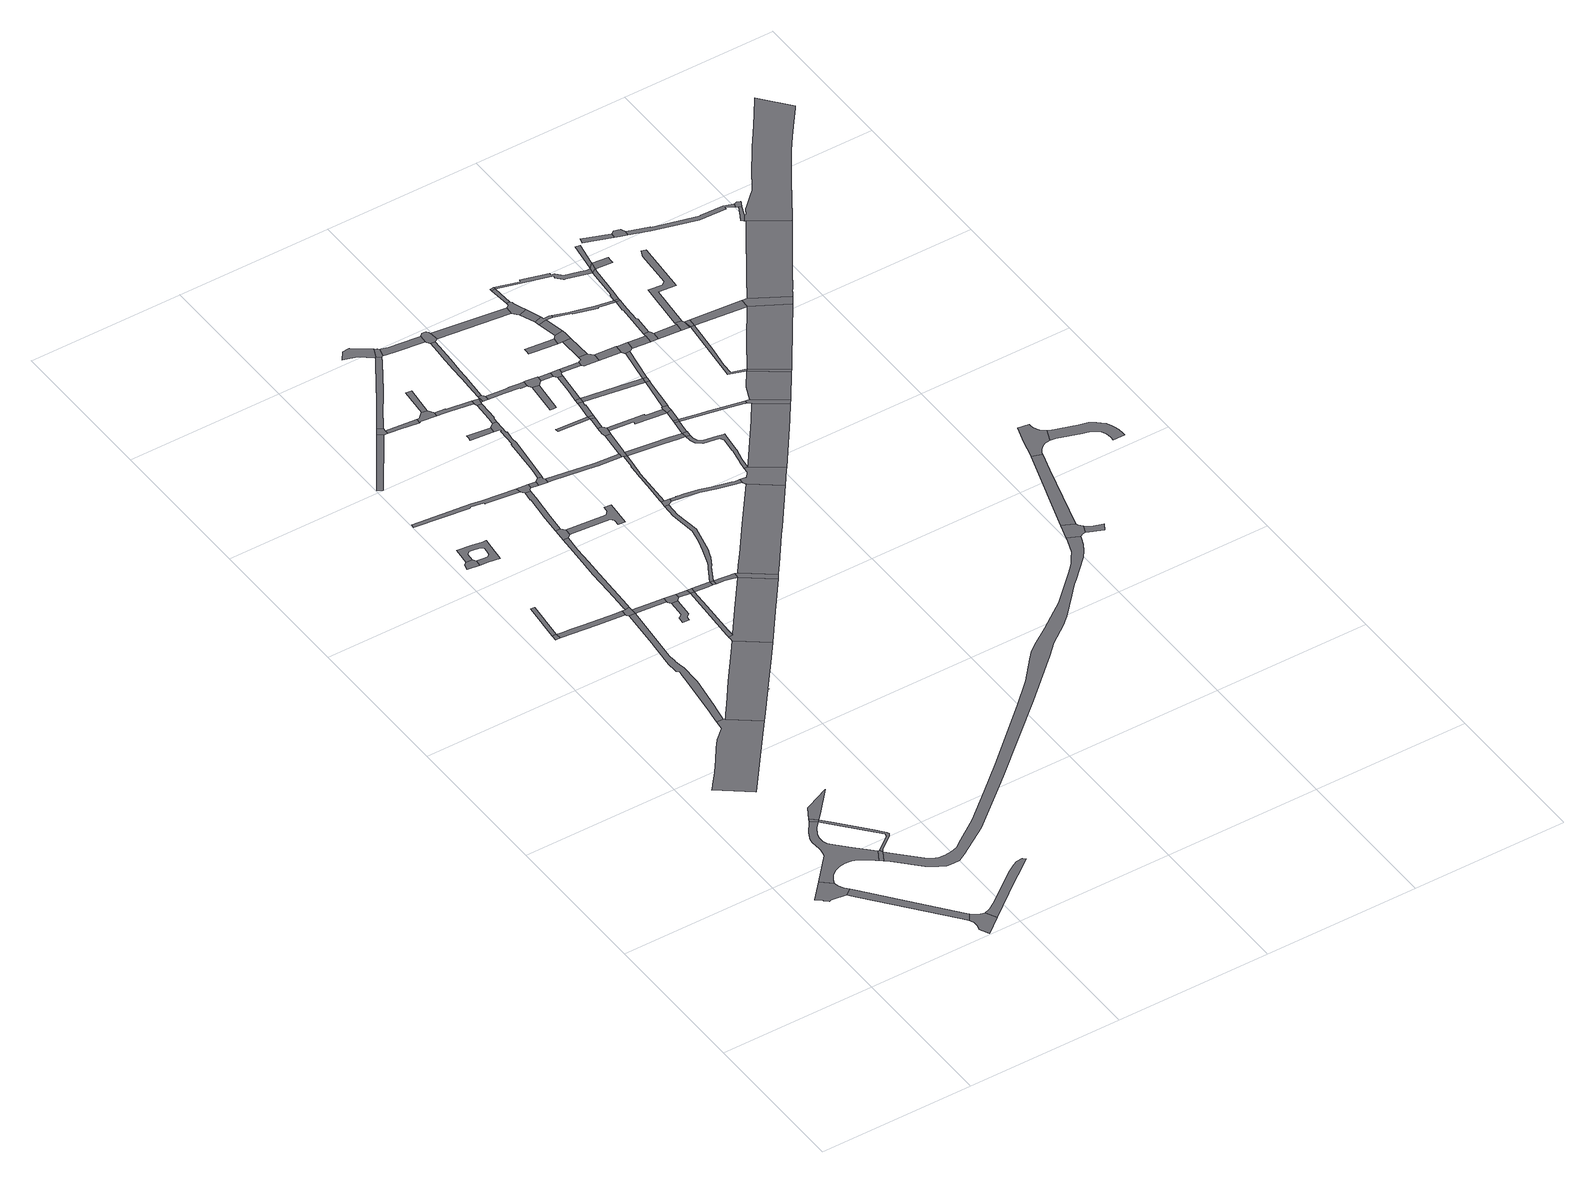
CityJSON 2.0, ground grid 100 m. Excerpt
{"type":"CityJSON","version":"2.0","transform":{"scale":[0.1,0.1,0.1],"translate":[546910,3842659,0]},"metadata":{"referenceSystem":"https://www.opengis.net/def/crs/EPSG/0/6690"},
"CityObjects":{
"road1":{"type":"Road","geometry":[{"type":"MultiSurface","lod":"1","boundaries":[[[0,1,2,3,4,5,6,7,8,9,10]]]}]},
"road2":{"type":"Road","attributes":{"RoadStructureAttribute.sectionType":"1"},"geometry":[{"type":"MultiSurface","lod":"1","boundaries":[[[11,12,13,7,6,14,15,16,17]]]}]},
"road3":{"type":"Road","geometry":[{"type":"MultiSurface","lod":"1","boundaries":[[[18,19,20,21,22,23,24,25,26,27,0,10,28,29,30,31,32,33,34,35,36,37,38,39,40,41,42,43,44,45,46,47,48,49,50]]]}]},
"road4":{"type":"Road","geometry":[{"type":"MultiSurface","lod":"1","boundaries":[[[51,52,17,16,53,54,55,56,57,58]]]}]},
"road5":{"type":"Road","geometry":[{"type":"MultiSurface","lod":"1","boundaries":[[[59,18,50,60]]]}]},
"road6":{"type":"Road","geometry":[{"type":"MultiSurface","lod":"1","boundaries":[[[39,38,61,62,63]]]}]},
"road7":{"type":"Road","geometry":[{"type":"MultiSurface","lod":"1","boundaries":[[[64,65,66,67,68,69,70,60,50,71,72,73,74,75,63,62]]]}]},
"road8":{"type":"Road","attributes":{"RoadStructureAttribute.sectionType":"1"},"geometry":[{"type":"MultiSurface","lod":"1","boundaries":[[[76,77,78,79,59,60]]]}]},
"road9":{"type":"Road","geometry":[{"type":"MultiSurface","lod":"1","boundaries":[[[80,81,82,83,84,85,86,87,88,89,90,91,92,93,94,95,96,97]]]}]},
"road10":{"type":"Road","geometry":[{"type":"MultiSurface","lod":"1","boundaries":[[[98,99,100,101,102,103,104,105,106,107,58,57]]]}]},
"road11":{"type":"Road","geometry":[{"type":"MultiSurface","lod":"1","boundaries":[[[108,109,110,111]]]}]},
"road12":{"type":"Road","geometry":[{"type":"MultiSurface","lod":"1","boundaries":[[[112,113,108,111]]]}]},
"road13":{"type":"Road","geometry":[{"type":"MultiSurface","lod":"1","boundaries":[[[114,115,116,117,118,119,120,121]]]}]},
"road14":{"type":"Road","attributes":{"RoadStructureAttribute.sectionType":"1"},"geometry":[{"type":"MultiSurface","lod":"1","boundaries":[[[122,123,124,125,111,110,126,127,128]]]}]},
"road15":{"type":"Road","attributes":{"RoadStructureAttribute.sectionType":"1"},"geometry":[{"type":"MultiSurface","lod":"1","boundaries":[[[129,130,131,132,133,134,135,136,137,138,139,140,80,97,141,142,143,144,145,146,147,148,149,150,151,152,153,154,155,156]]]}]},
"road16":{"type":"Road","attributes":{"RoadStructureAttribute.sectionType":"1"},"geometry":[{"type":"MultiSurface","lod":"1","boundaries":[[[157,158,159,160,161,162,163,164,114,121,165,166,167,168,169,170,171,172,173,174,118,117]]]}]},
"road17":{"type":"Road","attributes":{"function":"3","RoadStructureAttribute.sectionType":"1"},"geometry":[{"type":"MultiSurface","lod":"1","boundaries":[[[175,176,177,178,179,180,181,182,183,96,95,184,185,186,187,188,189,190]]]}]},
"road18":{"type":"Road","geometry":[{"type":"MultiSurface","lod":"1","boundaries":[[[191,192,128,127,193,194,129,156,195]]]}]},
"road19":{"type":"Road","attributes":{"RoadStructureAttribute.sectionType":"1"},"geometry":[{"type":"MultiSurface","lod":"1","boundaries":[[[196,197,198,199,200,201]]]}]},
"road20":{"type":"Road","attributes":{"RoadStructureAttribute.sectionType":"1"},"geometry":[{"type":"MultiSurface","lod":"1","boundaries":[[[202,203,204,205,206,207,208,209,210,211,212,213]]]}]},
"road21":{"type":"Road","attributes":{"RoadStructureAttribute.sectionType":"1"},"geometry":[{"type":"MultiSurface","lod":"1","boundaries":[[[214,195,156,215,216,217]]]}]},
"road22":{"type":"Road","attributes":{"RoadStructureAttribute.sectionType":"1"},"geometry":[{"type":"MultiSurface","lod":"1","boundaries":[[[218,219,220,221,222,223,224,225,226,227,192,191,228,229,230,231,232,233,234]]]}]},
"road23":{"type":"Road","geometry":[{"type":"MultiSurface","lod":"1","boundaries":[[[235,236,237,238,239,240,241,242,243,244]]]}]},
"road24":{"type":"Road","geometry":[{"type":"MultiSurface","lod":"1","boundaries":[[[245,217,216,246,235,244,247,248,249]]]}]},
"road25":{"type":"Road","geometry":[{"type":"MultiSurface","lod":"1","boundaries":[[[250,218,234,251,252,253]]]}]},
"road26":{"type":"Road","geometry":[{"type":"MultiSurface","lod":"1","boundaries":[[[254,196,201,255,256,257,258,259]]]}]},
"road27":{"type":"Road","attributes":{"RoadStructureAttribute.sectionType":"1"},"geometry":[{"type":"MultiSurface","lod":"1","boundaries":[[[260,261,262,263,264,265,266,267,268]]]}]},
"road28":{"type":"Road","attributes":{"RoadStructureAttribute.sectionType":"1"},"geometry":[{"type":"MultiSurface","lod":"1","boundaries":[[[249,248,269,260,270]]]}]},
"road29":{"type":"Road","attributes":{"RoadStructureAttribute.sectionType":"1"},"geometry":[{"type":"MultiSurface","lod":"1","boundaries":[[[271,272,273,274,250,253,275,276,277]]]}]},
"road30":{"type":"Road","geometry":[{"type":"MultiSurface","lod":"1","boundaries":[[[270,260,268,278]]]}]},
"road31":{"type":"Road","attributes":{"RoadStructureAttribute.sectionType":"1"},"geometry":[{"type":"MultiSurface","lod":"1","boundaries":[[[256,255,279,280,281,282,283]]]}]},
"road32":{"type":"Road","geometry":[{"type":"MultiSurface","lod":"1","boundaries":[[[284,213,212,271,277,285,286,287]]]}]},
"road33":{"type":"Road","attributes":{"RoadStructureAttribute.sectionType":"1"},"geometry":[{"type":"MultiSurface","lod":"1","boundaries":[[[278,268,288,289,290]]]}]},
"road34":{"type":"Road","geometry":[{"type":"MultiSurface","lod":"1","boundaries":[[[291,292,293,294,295,296,297,298,252,251]]]}]},
"road35":{"type":"Road","geometry":[{"type":"MultiSurface","lod":"1","boundaries":[[[299,300,301,302,303,264,263,304,305,306,175,190,307,308,309,310,311]]]}]},
"road36":{"type":"Road","attributes":{"RoadStructureAttribute.sectionType":"1"},"geometry":[{"type":"MultiSurface","lod":"1","boundaries":[[[287,286,312,313]]]}]},
"road37":{"type":"Road","geometry":[{"type":"MultiSurface","lod":"1","boundaries":[[[290,289,314,315]]]}]},
"road38":{"type":"Road","attributes":{"RoadStructureAttribute.sectionType":"1"},"geometry":[{"type":"MultiSurface","lod":"1","boundaries":[[[316,317,318,254,259,319,320,321,322,323,324,325]]]}]},
"road39":{"type":"Road","geometry":[{"type":"MultiSurface","lod":"1","boundaries":[[[326,327,328,313,312,329,330,331,332]]]}]},
"road40":{"type":"Road","geometry":[{"type":"MultiSurface","lod":"1","boundaries":[[[333,334,335,336,337,283,282,338,339,340,341,342,343]]]}]},
"road41":{"type":"Road","attributes":{"RoadStructureAttribute.sectionType":"1"},"geometry":[{"type":"MultiSurface","lod":"1","boundaries":[[[344,345,346,347,315,314,348,349,299,350]]]}]},
"road42":{"type":"Road","geometry":[{"type":"MultiSurface","lod":"1","boundaries":[[[351,352,353,333,343]]]}]},
"road43":{"type":"Road","geometry":[{"type":"MultiSurface","lod":"1","boundaries":[[[354,355,356,357,358]]]}]},
"road44":{"type":"Road","attributes":{"RoadStructureAttribute.sectionType":"1"},"geometry":[{"type":"MultiSurface","lod":"1","boundaries":[[[359,360,358,357,361,362,363,364,365,366,367,368,326,332,369,370,371,372,373,374,375,376]]]}]},
"road45":{"type":"Road","attributes":{"RoadStructureAttribute.sectionType":"1"},"geometry":[{"type":"MultiSurface","lod":"1","boundaries":[[[377,378,379,380,381,382,383,384,290,315,385,386,387,388,389,390,391,392,393,394,395]]]}]},
"road46":{"type":"Road","attributes":{"RoadStructureAttribute.sectionType":"1"},"geometry":[{"type":"MultiSurface","lod":"1","boundaries":[[[396,397,398,399,400,401,402,403,404,405,406,407,408,409,410,411,412,413,414,415,416,417,418,419,420,421,422,62,61,423,424,425,426,427,428,429,430,431,432,433,434,435,436,437,438,439,440,441,442,443,444,445,446]]]}]},
"road47":{"type":"Road","attributes":{"RoadStructureAttribute.sectionType":"1"},"geometry":[{"type":"MultiSurface","lod":"1","boundaries":[[[447,448,340,339,449,450,451,452,453]]]}]},
"road48":{"type":"Road","geometry":[{"type":"MultiSurface","lod":"1","boundaries":[[[454,350,299,311,455,456]]]}]},
"road49":{"type":"Road","attributes":{"RoadStructureAttribute.sectionType":"1"},"geometry":[{"type":"MultiSurface","lod":"1","boundaries":[[[457,458,459,460,461,462,316,463]]]}]},
"road50":{"type":"Road","attributes":{"RoadStructureAttribute.sectionType":"1"},"geometry":[{"type":"MultiSurface","lod":"1","boundaries":[[[464,465,330,329,466,467,468,469,470]]]}]},
"road51":{"type":"Road","geometry":[{"type":"MultiSurface","lod":"1","boundaries":[[[471,472,463,316,325,473,474,475]]]}]},
"road52":{"type":"Road","attributes":{"RoadStructureAttribute.sectionType":"1"},"geometry":[{"type":"MultiSurface","lod":"1","boundaries":[[[476,477,478,359,376,479,480,481,482]]]}]},
"road53":{"type":"Road","geometry":[{"type":"MultiSurface","lod":"1","boundaries":[[[483,484,453,452,476,482,485,486]]]}]},
"road54":{"type":"Road","attributes":{"RoadStructureAttribute.sectionType":"1"},"geometry":[{"type":"MultiSurface","lod":"1","boundaries":[[[486,485,487,488]]]}]},
"road55":{"type":"Road","geometry":[{"type":"MultiSurface","lod":"1","boundaries":[[[489,377,395,490,491,492]]]}]},
"road56":{"type":"Road","geometry":[{"type":"MultiSurface","lod":"1","boundaries":[[[493,488,487,494,495,496,497]]]}]},
"road57":{"type":"Road","attributes":{"RoadStructureAttribute.sectionType":"1"},"geometry":[{"type":"MultiSurface","lod":"1","boundaries":[[[498,499,500,475,474,501,502,503]]]}]},
"road58":{"type":"Road","attributes":{"RoadStructureAttribute.sectionType":"1"},"geometry":[{"type":"MultiSurface","lod":"1","boundaries":[[[504,505,506,507,508,509,510,489,492,511,512,513,514]]]}]},
"road59":{"type":"Road","attributes":{"RoadStructureAttribute.sectionType":"1"},"geometry":[{"type":"MultiSurface","lod":"1","boundaries":[[[515,516,517,518,519,520,521,493,497,522,523,524,525]]]}]},
"road60":{"type":"Road","attributes":{"RoadStructureAttribute.sectionType":"1"},"geometry":[{"type":"MultiSurface","lod":"1","boundaries":[[[526,527,528,529,530,495,494,531,532,533,534,535]]]}]},
"road61":{"type":"Road","attributes":{"function":"3","RoadStructureAttribute.sectionType":"1"},"geometry":[{"type":"MultiSurface","lod":"1","boundaries":[[[536,537,538,539,456,455,540,541,542,543]]]}]},
"road62":{"type":"Road","geometry":[{"type":"MultiSurface","lod":"1","boundaries":[[[544,545,546,547,548,549]]]}]},
"road63":{"type":"Road","geometry":[{"type":"MultiSurface","lod":"1","boundaries":[[[550,470,469,504,514,551,552,553]]]}]},
"road64":{"type":"Road","geometry":[{"type":"MultiSurface","lod":"1","boundaries":[[[554,555,556,503,502,557,558,515,525,559,560,561,562,563,564,565]]]}]},
"road65":{"type":"Road","attributes":{"RoadStructureAttribute.sectionType":"1"},"geometry":[{"type":"MultiSurface","lod":"1","boundaries":[[[566,567,568,569,570,571,572,573,574,575,491,490,576,577,578,579,580,581]]]}]},
"road66":{"type":"Road","geometry":[{"type":"MultiSurface","lod":"1","boundaries":[[[582,583,550,553,584,585,586]]]}]},
"road67":{"type":"Road","geometry":[{"type":"MultiSurface","lod":"1","boundaries":[[[587,588,589,590,591]]]}]},
"road68":{"type":"Road","attributes":{"RoadStructureAttribute.sectionType":"1"},"geometry":[{"type":"MultiSurface","lod":"1","boundaries":[[[548,592,582,586,593]]]}]},
"road69":{"type":"Road","geometry":[{"type":"MultiSurface","lod":"1","boundaries":[[[549,548,593,594]]]}]},
"road70":{"type":"Road","geometry":[{"type":"MultiSurface","lod":"1","boundaries":[[[595,596,597,535,534,587,591,598,599,600,601]]]}]},
"road71":{"type":"Road","attributes":{"RoadStructureAttribute.sectionType":"1"},"geometry":[{"type":"MultiSurface","lod":"1","boundaries":[[[602,603,549,594,604,605,606]]]}]},
"road72":{"type":"Road","attributes":{"RoadStructureAttribute.sectionType":"1"},"geometry":[{"type":"MultiSurface","lod":"1","boundaries":[[[607,608,609,551,514,610,611,612,613,614]]]}]},
"road73":{"type":"Road","geometry":[{"type":"MultiSurface","lod":"1","boundaries":[[[615,602,606,616]]]}]},
"road74":{"type":"Road","attributes":{"RoadStructureAttribute.sectionType":"1"},"geometry":[{"type":"MultiSurface","lod":"1","boundaries":[[[601,600,617,618]]]}]},
"road75":{"type":"Road","attributes":{"RoadStructureAttribute.sectionType":"1"},"geometry":[{"type":"MultiSurface","lod":"1","boundaries":[[[619,620,615,616,621,622,623]]]}]},
"road76":{"type":"Road","attributes":{"RoadStructureAttribute.sectionType":"1"},"geometry":[{"type":"MultiSurface","lod":"1","boundaries":[[[624,625,585,584,626,627,628,629]]]}]},
"road77":{"type":"Road","geometry":[{"type":"MultiSurface","lod":"1","boundaries":[[[630,631,618,617,619,623,632,633,634]]]}]},
"road78":{"type":"Road","attributes":{"RoadStructureAttribute.sectionType":"1"},"geometry":[{"type":"MultiSurface","lod":"1","boundaries":[[[635,562,561,636,637]]]}]},
"road79":{"type":"Road","geometry":[{"type":"MultiSurface","lod":"1","boundaries":[[[614,613,638,639]]]}]},
"road80":{"type":"Road","geometry":[{"type":"MultiSurface","lod":"1","boundaries":[[[640,641,642,643,644,645,581,580,646,536,543,647,648,649]]]}]},
"road81":{"type":"Road","attributes":{"RoadStructureAttribute.sectionType":"1"},"geometry":[{"type":"MultiSurface","lod":"1","boundaries":[[[613,650,651,652,653,654,655,656,657,658,659,640,649,660,661,662,663,664,665,666,667,668,669,638]]]}]},
"road82":{"type":"Road","attributes":{"RoadStructureAttribute.sectionType":"1"},"geometry":[{"type":"MultiSurface","lod":"1","boundaries":[[[670,671,634,633,672,673]]]}]},
"road83":{"type":"Road","attributes":{"RoadStructureAttribute.sectionType":"1"},"geometry":[{"type":"MultiSurface","lod":"1","boundaries":[[[616,606,674,675]]]}]},
"road84":{"type":"Road","attributes":{"RoadStructureAttribute.sectionType":"1"},"geometry":[{"type":"MultiSurface","lod":"1","boundaries":[[[676,614,639,677,678]]]}]},
"road85":{"type":"Road","geometry":[{"type":"MultiSurface","lod":"1","boundaries":[[[679,676,678,680]]]}]},
"road86":{"type":"Road","geometry":[{"type":"MultiSurface","lod":"1","boundaries":[[[681,682,683,684,685,686]]]}]},
"road87":{"type":"Road","attributes":{"RoadStructureAttribute.sectionType":"1"},"geometry":[{"type":"MultiSurface","lod":"1","boundaries":[[[687,628,679,680]]]}]},
"road88":{"type":"Road","geometry":[{"type":"MultiSurface","lod":"1","boundaries":[[[688,629,628,687,689,690,691]]]}]},
"road89":{"type":"Road","geometry":[{"type":"MultiSurface","lod":"1","boundaries":[[[692,693,694,695,673,672,696,697,698,699,700,701,702,703]]]}]},
"road90":{"type":"Road","attributes":{"RoadStructureAttribute.sectionType":"1"},"geometry":[{"type":"MultiSurface","lod":"1","boundaries":[[[674,704,691,690,705,706]]]}]},
"road91":{"type":"Road","attributes":{"RoadStructureAttribute.sectionType":"1"},"geometry":[{"type":"MultiSurface","lod":"1","boundaries":[[[707,708,692,703]]]}]},
"road92":{"type":"Road","geometry":[{"type":"MultiSurface","lod":"1","boundaries":[[[709,710,711,686,685,708,707]]]}]},
"road93":{"type":"Road","attributes":{"RoadStructureAttribute.sectionType":"1"},"geometry":[{"type":"MultiSurface","lod":"1","boundaries":[[[712,713,714,711,710]]]}]},
"road94":{"type":"Road","geometry":[{"type":"MultiSurface","lod":"1","boundaries":[[[715,716,717,718,719,720,721,722,637,636,723,724]]]}]},
"road95":{"type":"Road","attributes":{"RoadStructureAttribute.sectionType":"1"},"geometry":[{"type":"MultiSurface","lod":"1","boundaries":[[[724,723,725,726]]]}]},
"road96":{"type":"Road","geometry":[{"type":"MultiSurface","lod":"1","boundaries":[[[675,674,706,727]]]}]},
"road97":{"type":"Road","attributes":{"RoadStructureAttribute.sectionType":"1"},"geometry":[{"type":"MultiSurface","lod":"1","boundaries":[[[728,729,719,718]]]}]},
"road98":{"type":"Road","geometry":[{"type":"MultiSurface","lod":"1","boundaries":[[[730,731,732,726,725,714,713,733,734]]]}]},
"road99":{"type":"Road","attributes":{"RoadStructureAttribute.sectionType":"1"},"geometry":[{"type":"MultiSurface","lod":"1","boundaries":[[[702,701,735,736]]]}]},
"road100":{"type":"Road","attributes":{"RoadStructureAttribute.sectionType":"1"},"geometry":[{"type":"MultiSurface","lod":"1","boundaries":[[[737,738,739,740,680,678,741,742,743,744,745,746]]]}]},
"road101":{"type":"Road","geometry":[{"type":"MultiSurface","lod":"1","boundaries":[[[747,748,729,728]]]}]},
"road102":{"type":"Road","attributes":{"RoadStructureAttribute.sectionType":"1"},"geometry":[{"type":"MultiSurface","lod":"1","boundaries":[[[749,750,675,727]]]}]},
"road103":{"type":"Road","attributes":{"RoadStructureAttribute.sectionType":"1"},"geometry":[{"type":"MultiSurface","lod":"1","boundaries":[[[751,752,753,754,649,648,755,756]]]}]},
"road104":{"type":"Road","geometry":[{"type":"MultiSurface","lod":"1","boundaries":[[[757,736,735,758,759,750,749,760,761,762]]]}]},
"road105":{"type":"Road","attributes":{"RoadStructureAttribute.sectionType":"1"},"geometry":[{"type":"MultiSurface","lod":"1","boundaries":[[[763,762,761,764,765]]]}]},
"road106":{"type":"Road","attributes":{"RoadStructureAttribute.sectionType":"1"},"geometry":[{"type":"MultiSurface","lod":"1","boundaries":[[[766,767,768,734,733,769,770,771,772,773,774,775]]]}]},
"road107":{"type":"Road","attributes":{"RoadStructureAttribute.sectionType":"1"},"geometry":[{"type":"MultiSurface","lod":"1","boundaries":[[[776,777,778,779,780,781,782,783,784,785,747,728,786,787,788,789,790,791,792,793,794]]]}]},
"road108":{"type":"Road","geometry":[{"type":"MultiSurface","lod":"1","boundaries":[[[746,745,751,756,795,796]]]}]},
"road109":{"type":"Road","geometry":[{"type":"MultiSurface","lod":"1","boundaries":[[[797,798,765,764,799,800,801,802]]]}]},
"road110":{"type":"Road","attributes":{"RoadStructureAttribute.sectionType":"1"},"geometry":[{"type":"MultiSurface","lod":"1","boundaries":[[[774,803,804,797,802,805,806,807,808]]]}]},
"road111":{"type":"Road","attributes":{"RoadStructureAttribute.sectionType":"1"},"geometry":[{"type":"MultiSurface","lod":"1","boundaries":[[[800,799,809,810]]]}]},
"road112":{"type":"Road","attributes":{"RoadStructureAttribute.sectionType":"1"},"geometry":[{"type":"MultiSurface","lod":"1","boundaries":[[[811,812,796,795,813]]]}]},
"road113":{"type":"Road","geometry":[{"type":"MultiSurface","lod":"1","boundaries":[[[775,774,808,814]]]}]},
"road114":{"type":"Road","attributes":{"RoadStructureAttribute.sectionType":"1"},"geometry":[{"type":"MultiSurface","lod":"1","boundaries":[[[815,816,817,811,818,819,820,821,822]]]}]},
"road115":{"type":"Road","attributes":{"RoadStructureAttribute.sectionType":"1"},"geometry":[{"type":"MultiSurface","lod":"1","boundaries":[[[823,824,825,793,826,827,775,814]]]}]},
"road116":{"type":"Road","attributes":{"RoadStructureAttribute.sectionType":"1"},"geometry":[{"type":"MultiSurface","lod":"1","boundaries":[[[828,810,809,829,830,831]]]}]},
"road117":{"type":"Road","geometry":[{"type":"MultiSurface","lod":"1","boundaries":[[[818,811,813,832]]]}]},
"road118":{"type":"Road","attributes":{"RoadStructureAttribute.sectionType":"1"},"geometry":[{"type":"MultiSurface","lod":"1","boundaries":[[[830,829,815]]]}]},
"road119":{"type":"Road","geometry":[{"type":"MultiSurface","lod":"1","boundaries":[[[830,815,822,833,834]]]}]},
"road120":{"type":"Road","geometry":[{"type":"MultiSurface","lod":"1","boundaries":[[[835,794,793,825]]]}]},
"road121":{"type":"Road","geometry":[{"type":"MultiSurface","lod":"1","boundaries":[[[836,396,446,837,838,839,840,841]]]}]},
"road122":{"type":"Road","attributes":{"RoadStructureAttribute.sectionType":"1"},"geometry":[{"type":"MultiSurface","lod":"1","boundaries":[[[842,843,794,835,844,845]]]}]},
"road123":{"type":"Road","geometry":[{"type":"MultiSurface","lod":"1","boundaries":[[[846,847,848,849,850,851,835,825]]]}]},
"road124":{"type":"Road","geometry":[{"type":"MultiSurface","lod":"1","boundaries":[[[852,853,854,839,838]]]}]},
"road125":{"type":"Road","attributes":{"RoadStructureAttribute.sectionType":"1"},"geometry":[{"type":"MultiSurface","lod":"1","boundaries":[[[855,856,857,858,859,860,861,862,828,831]]]}]},
"road126":{"type":"Road","attributes":{"RoadStructureAttribute.sectionType":"1"},"geometry":[{"type":"MultiSurface","lod":"1","boundaries":[[[834,833,863,864,865]]]}]},
"road127":{"type":"Road","attributes":{"RoadStructureAttribute.sectionType":"1"},"geometry":[{"type":"MultiSurface","lod":"1","boundaries":[[[864,866,818,832,867,868]]]}]},
"road128":{"type":"Road","attributes":{"RoadStructureAttribute.sectionType":"1"},"geometry":[{"type":"MultiSurface","lod":"1","boundaries":[[[869,836,841,870,871,872]]]}]},
"road129":{"type":"Road","attributes":{"RoadStructureAttribute.sectionType":"1"},"geometry":[{"type":"MultiSurface","lod":"1","boundaries":[[[873,874,875,876]]]}]},
"road130":{"type":"Road","geometry":[{"type":"MultiSurface","lod":"1","boundaries":[[[877,878,876,875,879,880,881,882]]]}]},
"road131":{"type":"Road","geometry":[{"type":"MultiSurface","lod":"1","boundaries":[[[865,864,868,883,884]]]}]},
"road132":{"type":"Road","geometry":[{"type":"MultiSurface","lod":"1","boundaries":[[[885,886,887,888,869,872,889,890,891,892,893,894,895,896,897,898,899,900,901,902,903,904]]]}]},
"road133":{"type":"Road","attributes":{"RoadStructureAttribute.sectionType":"1"},"geometry":[{"type":"MultiSurface","lod":"1","boundaries":[[[905,906,907,908,909,910,911,881,880,912,913,914,915,916,917,918]]]}]},
"road134":{"type":"Road","attributes":{"RoadStructureAttribute.sectionType":"1"},"geometry":[{"type":"MultiSurface","lod":"1","boundaries":[[[919,920,921,922,923,924,925,926,927,928,929,930,931,932,933,934,935,936,937,938,939,940,941,942,943,944,945,946,947,897,896]]]}]},
"road135":{"type":"Road","attributes":{"RoadStructureAttribute.sectionType":"1"},"geometry":[{"type":"MultiSurface","lod":"1","boundaries":[[[948,949,950,884,883,951,952,953,954,955,956,957,958]]]}]},
"road136":{"type":"Road","geometry":[{"type":"MultiSurface","lod":"1","boundaries":[[[959,960,961,962,963,964]]]}]},
"road137":{"type":"Road","geometry":[{"type":"MultiSurface","lod":"1","boundaries":[[[965,966,967,918,917,959,964,968,969]]]}]},
"road138":{"type":"Road","attributes":{"RoadStructureAttribute.sectionType":"1"},"geometry":[{"type":"MultiSurface","lod":"1","boundaries":[[[970,971,972,973,974,975,976,977,978,979,980,981,982,963,962,948,958,983,984,985,986,987,988,989,990,991]]]}]}
},
"vertices":[
[244,902,0],[142,787,0],[178,755,0],[179,754,0],[205,731,0],[220,736,0],[313,722,0],[355,756,0],[334,782,0],[317,812,0],[311,842,0],
[785,219,0],[504,569,0],[384,720,0],[356,669,0],[735,204,0],[768,164,0],[797,208,0],
[481,1354,0],[425,1271,0],[421,1263,0],[405,1233,0],[403,1225,0],[398,1200,0],[403,1127,0],[404,1118,0],[399,1093,0],[389,1065,0],[324,875,0],[343,902,0],[378,928,0],[413,943,0],[450,948,0],[488,946,0],[506,943,0],[513,941,0],[551,919,0],[611,875,0],[624,864,0],[663,933,0],[633,963,0],[560,1040,0],[483,1123,0],[461,1146,0],[451,1171,0],[452,1198,0],[453,1208,0],[459,1232,0],[462,1243,0],[487,1286,0],[522,1321,0],
[850,173,0],[818,187,0],[781,134,0],[781,104,0],[771,67,0],[803,9,0],[913,97,0],[875,165,0],
[491,1371,0],[534,1334,0],
[645,846,0],[683,913,0],[675,931,0],
[695,928,0],[774,991,0],[785,999,0],[799,1022,0],[794,1037,0],[739,1100,0],[579,1282,0],[584,1251,0],[714,1103,0],[779,1029,0],[775,1009,0],[762,999,0],
[568,1372,0],[707,1528,0],[556,1461,0],[540,1454,0],
[515,2338,0],[510,2302,0],[508,2285,0],[510,2279,0],[508,2277,0],[433,2211,0],[392,2158,0],[332,2076,0],[269,1992,0],[201,1909,0],[200,1908,0],[180,1884,0],[176,1879,0],[371,1726,0],[536,1935,0],[741,2197,0],[567,2331,0],[557,2335,0],
[1077,227,0],[1204,326,0],[1318,415,0],[1305,432,0],[1265,427,0],[1233,414,0],[1188,383,0],[1106,323,0],[958,206,0],[915,178,0],
[148,3452,0],[145,3415,0],[176,3413,0],[173,3450,0],
[201,3708,0],[175,3710,0],
[90,4238,0],[72,4223,0],[63,4183,0],[139,4175,0],[144,4214,0],[136,4225,0],[131,4232,0],[130,4233,0],
[552,3414,0],[347,3434,0],[262,3442,0],[214,3447,0],[412,3390,0],[587,3373,0],[590,3410,0],
[603,3355,0],[581,3117,0],[563,2915,0],[561,2903,0],[561,2902,0],[562,2819,0],[576,2804,0],[575,2793,0],[574,2791,0],[563,2687,0],[529,2431,0],[525,2404,0],[568,2404,0],[579,2468,0],[613,2681,0],[614,2745,0],[615,2788,0],[615,2793,0],[615,2803,0],[615,2812,0],[615,2821,0],[612,2843,0],[604,2894,0],[604,2905,0],[603,2916,0],[600,2943,0],[602,2949,0],[640,3353,0],
[196,4168,0],[267,4160,0],[272,4201,0],[274,4226,0],[286,4327,0],[265,4329,0],[200,4337,0],[102,4348,0],[136,4288,0],[154,4302,0],[193,4297,0],[227,4293,0],[240,4276,0],[236,4238,0],[234,4224,0],[234,4221,0],[216,4206,0],[191,4209,0],
[965,2859,0],[906,2781,0],[758,2586,0],[642,2429,0],[639,2426,0],[624,2405,0],[589,2359,0],[587,2357,0],[578,2345,0],[760,2221,0],[903,2405,0],[915,2408,0],[909,2408,0],[907,2410,0],[1069,2619,0],[1147,2722,0],
[641,3415,0],[611,3408,0],[593,3366,0],[602,3356,0],[640,3387,0],
[268,5409,0],[10,5019,0],[38,4997,0],[290,5370,0],[296,5379,0],[300,5386,0],
[458,4619,0],[394,4630,0],[11,4669,0],[8,4642,0],[358,4604,0],[369,4609,0],[453,4596,0],[452,4588,0],[456,4587,0],[513,4580,0],[670,4561,0],[666,4595,0],
[783,3374,0],[779,3341,0],[841,3336,0],[844,3368,0],
[648,4092,0],[639,3979,0],[632,3878,0],[625,3754,0],[622,3682,0],[619,3593,0],[612,3436,0],[612,3429,0],[612,3428,0],[612,3418,0],[642,3437,0],[650,3591,0],[658,3741,0],[661,3785,0],[664,3859,0],[670,3977,0],[679,4090,0],
[858,3310,0],[850,3202,0],[829,3186,0],[826,3183,0],[822,3143,0],[862,3139,0],[864,3162,0],[868,3165,0],[889,3182,0],[898,3306,0],
[919,3360,0],[844,3331,0],[914,3325,0],[918,3328,0],[920,3360,0],
[655,4180,0],[703,4109,0],[707,4155,0],[686,4177,0],
[296,5451,0],[326,5383,0],[325,5409,0],[326,5416,0],[327,5427,0],[327,5430,0],
[993,3321,0],[973,2991,0],[969,2918,0],[968,2899,0],[994,2898,0],[996,2942,0],[998,2984,0],[1010,3183,0],[1018,3319,0],
[926,3328,0],[990,3354,0],
[688,4538,0],[682,4476,0],[686,4476,0],[665,4300,0],[696,4296,0],[717,4473,0],[724,4534,0],
[1021,3351,0],
[335,5382,0],[355,5380,0],[397,5375,0],[524,5359,0],[526,5391,0],
[693,4593,0],[725,4544,0],[741,4558,0],[743,4588,0],
[1105,3312,0],[1134,3310,0],[1136,3340,0],
[962,4088,0],[980,4067,0],[977,4030,0],[1023,4026,0],[1035,4186,0],[989,4191,0],[986,4152,0],[966,4134,0],
[1287,3286,0],[1286,3284,0],[1258,3247,0],[1125,3071,0],[1001,2908,0],[967,2894,0],[967,2893,0],[966,2871,0],[1305,2931,0],[1306,2933,0],[1308,2935,0],[1330,2964,0],[1469,3150,0],
[788,4551,0],[792,4584,0],
[1156,3308,0],[1158,3337,0],
[623,5953,0],[592,5903,0],[423,5639,0],[371,5495,0],[374,5501,0],[372,5503,0],[504,5699,0],[567,5796,0],[634,5904,0],[653,5936,0],
[818,4603,0],[810,4597,0],[799,4589,0],[845,4544,0],[849,4576,0],[841,4587,0],[843,4599,0],
[581,5425,0],[577,5422,0],[548,5396,0],[544,5392,0],[544,5390,0],[536,5363,0],[637,5353,0],[639,5383,0],[635,5388,0],[617,5415,0],[614,5419,0],
[1273,3325,0],[1272,3325,0],[1257,3327,0],[1219,3331,0],[1215,3303,0],[1250,3295,0],[1292,3321,0],
[636,5609,0],[618,5610,0],[600,5611,0],
[683,5119,0],[682,5099,0],[680,5079,0],[827,5064,0],[831,5101,0],
[862,5128,0],[832,5103,0],[856,5061,0],[868,5060,0],[868,5046,0],[864,5046,0],[858,4922,0],[850,4923,0],[833,4703,0],[827,4658,0],[859,4715,0],[872,4824,0],[883,4922,0],[883,4958,0],[883,4963,0],[890,5021,0],[884,5022,0],[890,5126,0],
[1279,4010,0],[1272,3916,0],[1293,3755,0],[1276,3667,0],[1250,3582,0],[1214,3480,0],[1203,3458,0],[1194,3442,0],[1214,3442,0],[1217,3449,0],[1218,3450,0],[1222,3448,0],[1254,3510,0],[1262,3530,0],[1278,3569,0],[1320,3754,0],[1301,3916,0],[1303,3959,0],[1305,4008,0],
[3006,2539,0],[3002,2525,0],[2999,2516,0],[2965,2425,0],[2936,2383,0],[2906,2342,0],[2854,2289,0],[2715,2153,0],[2668,2108,0],[2601,2059,0],[2482,1973,0],[2360,1890,0],[2308,1847,0],[2269,1804,0],[2148,1665,0],[1992,1514,0],[1618,1175,0],[1439,1020,0],[1251,859,0],[1103,753,0],[1050,714,0],[1008,701,0],[963,693,0],[923,698,0],[885,713,0],[850,742,0],[736,856,0],[676,821,0],[813,677,0],[876,635,0],[916,616,0],[959,611,0],[1003,611,0],[1051,639,0],[1160,711,0],[1254,774,0],[1534,1010,0],[1599,1065,0],[2089,1500,0],[2377,1765,0],[2456,1843,0],[2582,1937,0],[2642,1990,0],[2763,2119,0],[2827,2189,0],[2860,2219,0],[2993,2351,0],[3028,2396,0],[3055,2441,0],[3072,2483,0],[3080,2504,0],
[710,5372,0],[710,5377,0],[690,5348,0],[717,5344,0],[865,5322,0],[867,5321,0],[869,5348,0],
[1302,3319,0],[1491,3180,0],[1309,3318,0],
[584,6069,0],[543,6099,0],[497,6096,0],[456,6042,0],[541,6012,0],[620,5954,0],[655,6017,0],
[1161,4531,0],[1149,4532,0],[868,4541,0],[1155,4501,0],[1156,4502,0],[1307,4490,0],[1310,4520,0],
[670,6007,0],[665,6010,0],[654,5937,0],[665,5941,0],[682,5998,0],
[875,5302,0],[866,5175,0],[862,5133,0],[892,5166,0],[899,5166,0],[898,5223,0],[904,5298,0],
[890,5345,0],[871,5347,0],[905,5312,0],[913,5342,0],
[919,5311,0],[918,5342,0],
[1282,4051,0],[1332,4027,0],[1338,4047,0],[1300,4049,0],
[919,5360,0],[954,5309,0],[953,5340,0],[948,5346,0],[940,5359,0],
[903,5964,0],[732,5985,0],[689,5996,0],[733,5931,0],[926,5907,0],[933,5960,0],
[1320,4489,0],[1310,4394,0],[1306,4393,0],[1303,4336,0],[1302,4322,0],[1292,4178,0],[1284,4068,0],[1316,4313,0],[1317,4321,0],[1326,4391,0],[1338,4480,0],
[947,5880,0],[942,5809,0],[936,5722,0],[935,5706,0],[931,5632,0],[929,5538,0],[924,5462,0],[953,5542,0],[958,5602,0],[964,5705,0],[975,5877,0],
[1169,5325,0],[1103,5332,0],[1102,5327,0],[1059,5331,0],[954,5340,0],[1057,5303,0],[1156,5290,0],[1156,5286,0],[1198,5282,0],[1201,5322,0],
[1762,3913,0],[1559,3645,0],[1406,3444,0],[1348,3369,0],[1542,3249,0],[1690,3447,0],[1732,3503,0],[1939,3782,0],
[1131,4889,0],[1129,4889,0],[1130,4879,0],[1131,4869,0],[1338,4854,0],[1337,4877,0],
[1330,4690,0],[1343,4516,0],[1344,4524,0],[1365,4686,0],
[951,5978,0],[951,5976,0],[944,5970,0],[945,5883,0],[947,5881,0],[977,5878,0],[981,5882,0],[998,5894,0],[993,5953,0],[988,5962,0],[979,5975,0],[978,5977,0],
[1726,3967,0],[1706,3972,0],[1589,4000,0],[1518,4022,0],[1425,4037,0],[1401,4041,0],[1377,4045,0],[1377,4042,0],[1366,4043,0],[1366,4045,0],[1508,4000,0],[1604,3972,0],[1721,3945,0],[1750,3939,0],[1752,3939,0],[1754,3965,0],
[1330,4767,0],[1324,4711,0],[1369,4712,0],[1375,4742,0],[1356,4764,0],
[1215,5257,0],[1194,5042,0],[1214,5041,0],[1234,5040,0],[1257,5250,0],
[1338,4839,0],[1367,4848,0],
[1370,4871,0],
[1291,5312,0],[1291,5314,0],[1215,5321,0],[1278,5269,0],[1282,5273,0],[1285,5275,0],[1290,5309,0],
[1352,5002,0],[1349,4973,0],[1382,4967,0],[1378,4968,0],[1383,4998,0],
[1619,4480,0],[1508,4494,0],[1352,4514,0],[1563,4452,0],[1613,4445,0],[1653,4440,0],[1703,4434,0],[1701,4469,0],
[1356,5031,0],[1386,5029,0],
[1365,5268,0],[1367,5301,0],
[1381,5245,0],[1368,5122,0],[1387,5041,0],[1402,5163,0],[1410,5241,0],
[1611,4709,0],[1612,4720,0],[1527,4697,0],[1526,4680,0],[1728,4659,0],[1722,4695,0],
[1384,5302,0],[1383,5300,0],[1412,5260,0],[1422,5268,0],[1426,5297,0],
[1337,5911,0],[1462,5839,0],[1468,5894,0],
[1730,4430,0],[1732,4465,0],
[1828,4029,0],[1824,3999,0],[1823,3992,0],[1794,3955,0],[1793,3957,0],[1791,3962,0],[1761,3915,0],[2016,3886,0],[2028,3903,0],[1851,4028,0],
[1704,4393,0],[1718,4361,0],[1751,4331,0],[1854,4316,0],[1867,4292,0],[1853,4192,0],[1856,4191,0],[1856,4184,0],[1840,4104,0],[1837,4089,0],[1860,4102,0],[1878,4181,0],[1879,4191,0],[1894,4316,0],[1896,4330,0],[1891,4331,0],[1854,4338,0],[1764,4354,0],[1742,4370,0],[1729,4404,0],
[1536,5288,0],[1531,5288,0],[1546,5258,0],[1549,5289,0],
[1768,4940,0],[1773,4975,0],
[1715,4564,0],[1731,4477,0],[1743,4560,0],
[1717,4582,0],[1747,4577,0],
[1359,5546,0],[1357,5524,0],[1355,5502,0],[1394,5498,0],[1539,5482,0],[1544,5526,0],
[1757,4665,0],
[1726,4714,0],[1761,4697,0],[1762,4708,0],[1733,4712,0],
[1572,5322,0],[1573,5298,0],[1560,5293,0],[1555,5291,0],[1550,5254,0],[1559,5245,0],[1568,5244,0],[1575,5243,0],[1618,5239,0],[1653,5236,0],[1658,5292,0],[1628,5320,0],
[1767,4932,0],[1791,4924,0],[1793,4936,0],
[1625,5480,0],[1570,5479,0],
[1624,5534,0],[1620,5557,0],[1565,5547,0],
[1598,5673,0],[1596,5685,0],[1540,5674,0],
[1534,5864,0],[1519,5904,0],[1517,5913,0],[1511,5926,0],[1487,5924,0],[1488,5912,0],[1487,5901,0],[1484,5900,0],[1496,5802,0],[1549,5821,0],
[1533,5705,0],[1584,5724,0],
[1798,4970,0],
[1502,6063,0],[1477,6060,0],
[1629,5703,0],[1594,5701,0],[1592,5700,0],[1638,5684,0],[1643,5699,0],
[1794,5223,0],[1799,5280,0],
[2015,4526,0],[1928,4543,0],[1880,4552,0],[1846,4559,0],[1766,4555,0],[2012,4509,0],[2132,4481,0],[2139,4480,0],[2144,4478,0],[2148,4500,0],
[1501,6076,0],[1476,6074,0],
[1838,5205,0],[1810,5204,0],
[2165,4463,0],[2085,4344,0],[1872,4055,0],[1862,4042,0],[2265,4226,0],[2344,4338,0],
[1814,5278,0],[1806,5208,0],[1807,5207,0],[1843,5207,0],[1865,5217,0],[1871,5274,0],
[1935,5268,0],[1981,5207,0],[1986,5263,0],
[1892,5628,0],[1781,5656,0],[1737,5669,0],[1747,5650,0],[1747,5644,0],[1894,5605,0],[1898,5612,0],[1947,5603,0],[2006,5593,0],[2003,5611,0],
[2013,5908,0],[1981,5917,0],[1885,5945,0],[1849,5980,0],[1847,5982,0],[1828,5988,0],[1826,5988,0],[1830,6001,0],[1657,6047,0],[1652,6035,0],[1825,5975,0],[1836,5972,0],[1831,5953,0],[1831,5952,0],[1868,5916,0],[1872,5912,0],[1877,5911,0],[2032,5870,0],[2039,5904,0],
[2362,4364,0],[2176,4495,0],
[1987,5285,0],[1986,5270,0],[2031,5203,0],[2036,5258,0],[2022,5279,0],[2019,5283,0],
[1996,5518,0],[2003,5516,0],[2028,5410,0],[2020,5411,0],[2026,5516,0],[2033,5591,0],
[2177,5190,0],[2182,5247,0],
[2292,4703,0],[2216,4592,0],[2498,4558,0],
[2034,5608,0],
[2238,5186,0],[2196,4823,0],[2189,4738,0],[2306,4716,0],[2212,4743,0],[2216,4819,0],[2234,4955,0],[2261,5185,0],
[2039,5661,0],[2058,5867,0],[2063,5891,0],[2015,5659,0],[2011,5659,0],
[2183,5265,0],[2230,5186,0],[2232,5243,0],[2224,5259,0],
[2511,4576,0],
[2261,5187,0],[2268,5240,0],
[2072,5941,0],
[3040,2645,0],[3100,2516,0],[3119,2520,0],[3141,2570,0],[3121,2596,0],[3116,2609,0],
[2073,6108,0],[2043,5918,0],[2084,6001,0],[2104,6102,0],
[2071,5890,0],[2073,5890,0],[2173,5881,0],[2175,5905,0],[2178,5931,0],[2079,5940,0],
[3223,2475,0],[3247,2519,0],[3176,2545,0],
[2249,5532,0],[2365,5522,0],[2389,5865,0],[2361,5874,0],[2344,5831,0],[2328,5588,0],[2305,5569,0],[2211,5578,0],
[2593,5153,0],[2596,5153,0],[2600,5213,0],
[2433,4913,0],[2558,4643,0],[2822,5031,0],
[3222,3220,0],[3247,3068,0],[3284,3197,0],[3285,3200,0],
[2131,6146,0],[2123,6114,0],[2300,6052,0],[2305,6085,0],
[2327,6098,0],[2309,6087,0],[2332,6040,0],[2373,6026,0],[2379,6059,0],[2365,6086,0],
[2856,5084,0],[2633,5210,0],
[3293,3463,0],[3256,3346,0],[3243,3290,0],[3240,3275,0],[3292,3218,0],[3303,3233,0],[3315,3247,0],[3330,3259,0],[3335,3261,0],[3347,3267,0],[3365,3273,0],[3384,3275,0],[3415,3353,0],[3401,3362,0],[3388,3374,0],[3378,3388,0],[3371,3403,0],[3366,3420,0],[3364,3436,0],[3363,3449,0],
[2969,5927,0],[2954,5933,0],[2802,5939,0],[2801,5934,0],[2514,6008,0],[2515,6013,0],[2384,6057,0],[2499,5982,0],[2716,5925,0],[2779,5908,0],[2955,5903,0],[2955,5918,0],[3004,5888,0],[3015,5912,0],
[3403,3274,0],[3421,3270,0],[3572,3222,0],[3619,3209,0],[3639,3196,0],[3641,3195,0],[3654,3184,0],[3665,3172,0],[3674,3157,0],[3675,3154,0],[3680,3141,0],[3683,3125,0],[3684,3122,0],[3685,3109,0],[3684,3082,0],[3759,3079,0],[3760,3111,0],[3758,3128,0],[3758,3136,0],[3752,3162,0],[3742,3190,0],[3726,3216,0],[3706,3239,0],[3685,3256,0],[3680,3259,0],[3650,3278,0],[3593,3294,0],[3432,3345,0],[3431,3346,0],
[2992,5758,0],[2689,5296,0],[2675,5273,0],[2876,5114,0],[2875,5117,0],[2883,5128,0],[2888,5131,0],[2975,5266,0],[3056,5388,0],[3062,5398,0],[3207,5616,0],
[3022,5876,0],[2986,5811,0],[2967,5776,0],[2983,5765,0],[3011,5806,0],[3038,5869,0],
[3036,5918,0],[3025,5915,0],[3024,5914,0],[3051,5898,0],[3056,5911,0],
[3605,6590,0],[3598,6580,0],[3528,6481,0],[3472,6401,0],[3365,6254,0],[3231,6059,0],[3195,6003,0],[3161,5952,0],[3138,5929,0],[3071,5866,0],[3047,5842,0],[3019,5799,0],[3017,5801,0],[3323,5793,0],[3373,5874,0],[3412,5932,0],[3459,6002,0],[3528,6105,0],[3602,6206,0],[3674,6302,0],[3745,6392,0],[3759,6410,0]
]}
